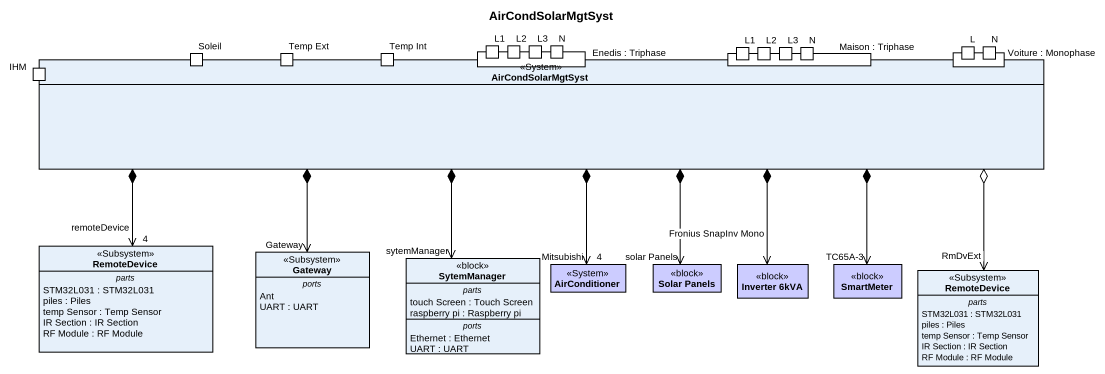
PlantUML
@startuml
title AirCondSolarMgtSyst
allowmixing
hide circle
hide empty members
rectangle L1
rectangle L2
rectangle L3
rectangle N
rectangle "L1" as L1_2
rectangle "L2" as L2_2
rectangle "L3" as L3_2
rectangle "N" as N_2
rectangle L
rectangle "N" as N_3
rectangle AirCondSolarMgtSyst <<System>> {
  port Soleil
  port "Temp Ext" as Temp_Ext
  port "Temp Int" as Temp_Int
  port "Enedis : Triphase" as Enedis_Triphase
  port "Maison : Triphase" as Maison_Triphase
  port "Voiture : Monophase" as Voiture_Monophase
  port IHM
}
class RemoteDevice <<Subsystem>> {
  -- parts --
  STM32L031 : STM32L031
  piles : Piles
  temp Sensor : Temp Sensor
  IR Section : IR Section
  RF Module : RF Module
}
class Gateway <<Subsystem>> {
  -- ports --
  Ant
  UART : UART
}
class SytemManager <<block>> {
  -- parts --
  touch Screen : Touch Screen
  raspberry pi : Raspberry pi
  -- ports --
  Ethernet : Ethernet
  UART : UART
}
class AirConditioner <<System>> #CCCCFF
class "Solar Panels" as Solar_Panels <<block>> #CCCCFF
class "Inverter 6kVA" as Inverter_6kVA <<block>> #CCCCFF
class SmartMeter <<block>> #CCCCFF
class "RemoteDevice" as RemoteDevice_2 <<Subsystem>> {
  -- parts --
  STM32L031 : STM32L031
  piles : Piles
  temp Sensor : Temp Sensor
  IR Section : IR Section
  RF Module : RF Module
}
AirCondSolarMgtSyst *-left-> "remoteDevice\n4" RemoteDevice
AirCondSolarMgtSyst *--> "Gateway" Gateway
AirCondSolarMgtSyst *--> "sytemManager" SytemManager
AirCondSolarMgtSyst *--> "Mitsubishi\n4" AirConditioner
AirCondSolarMgtSyst *--> "solar Panels" Solar_Panels
AirCondSolarMgtSyst *--> "Fronius SnapInv Mono" Inverter_6kVA
AirCondSolarMgtSyst *-right-> "TC65A-3" SmartMeter
AirCondSolarMgtSyst o-right-> "RmDvExt" RemoteDevice_2
@enduml
